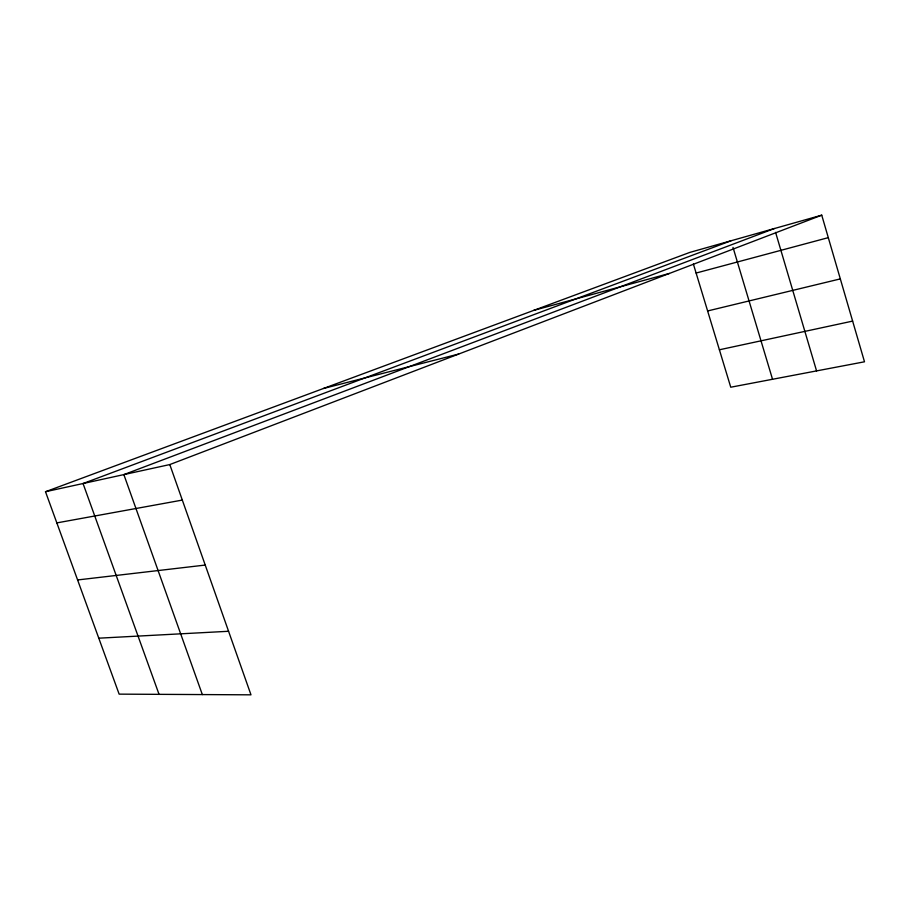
<?xml version="1.0" encoding="UTF-8"?>
<svg xmlns="http://www.w3.org/2000/svg" width="910" height="910" viewBox="0 0 910 910"><rect width="100%" height="100%" fill="white"/><g stroke="black" fill="none" stroke-linecap="round" stroke-linejoin="round"><path stroke-width="1.36" d="M169.795 464.566L250.978 694.831L119.142 694.137L45.5 491.73L169.795 464.566L821.741 215.169L864.5 361.793L730.753 387.216L693.374 264.014M774.444 228.512L123.862 474.599L202.338 694.58M731.026 240.775L83.049 483.528L159.045 694.353M45.5 491.73L689.848 252.4L821.741 215.169M533.772 310.367L669.407 273.444M696.116 273.046L828.293 237.646M323.516 388.468L458.663 354.058M707.627 310.958L840.328 278.892M719.401 349.781L852.636 321.105M56.841 522.897L182.319 500.079M77.6 579.954L205.228 565.064M98.781 638.183L228.581 631.278M733.016 247.406L772.533 379.277M775.582 232.368L816.566 370.905"/></g></svg>
